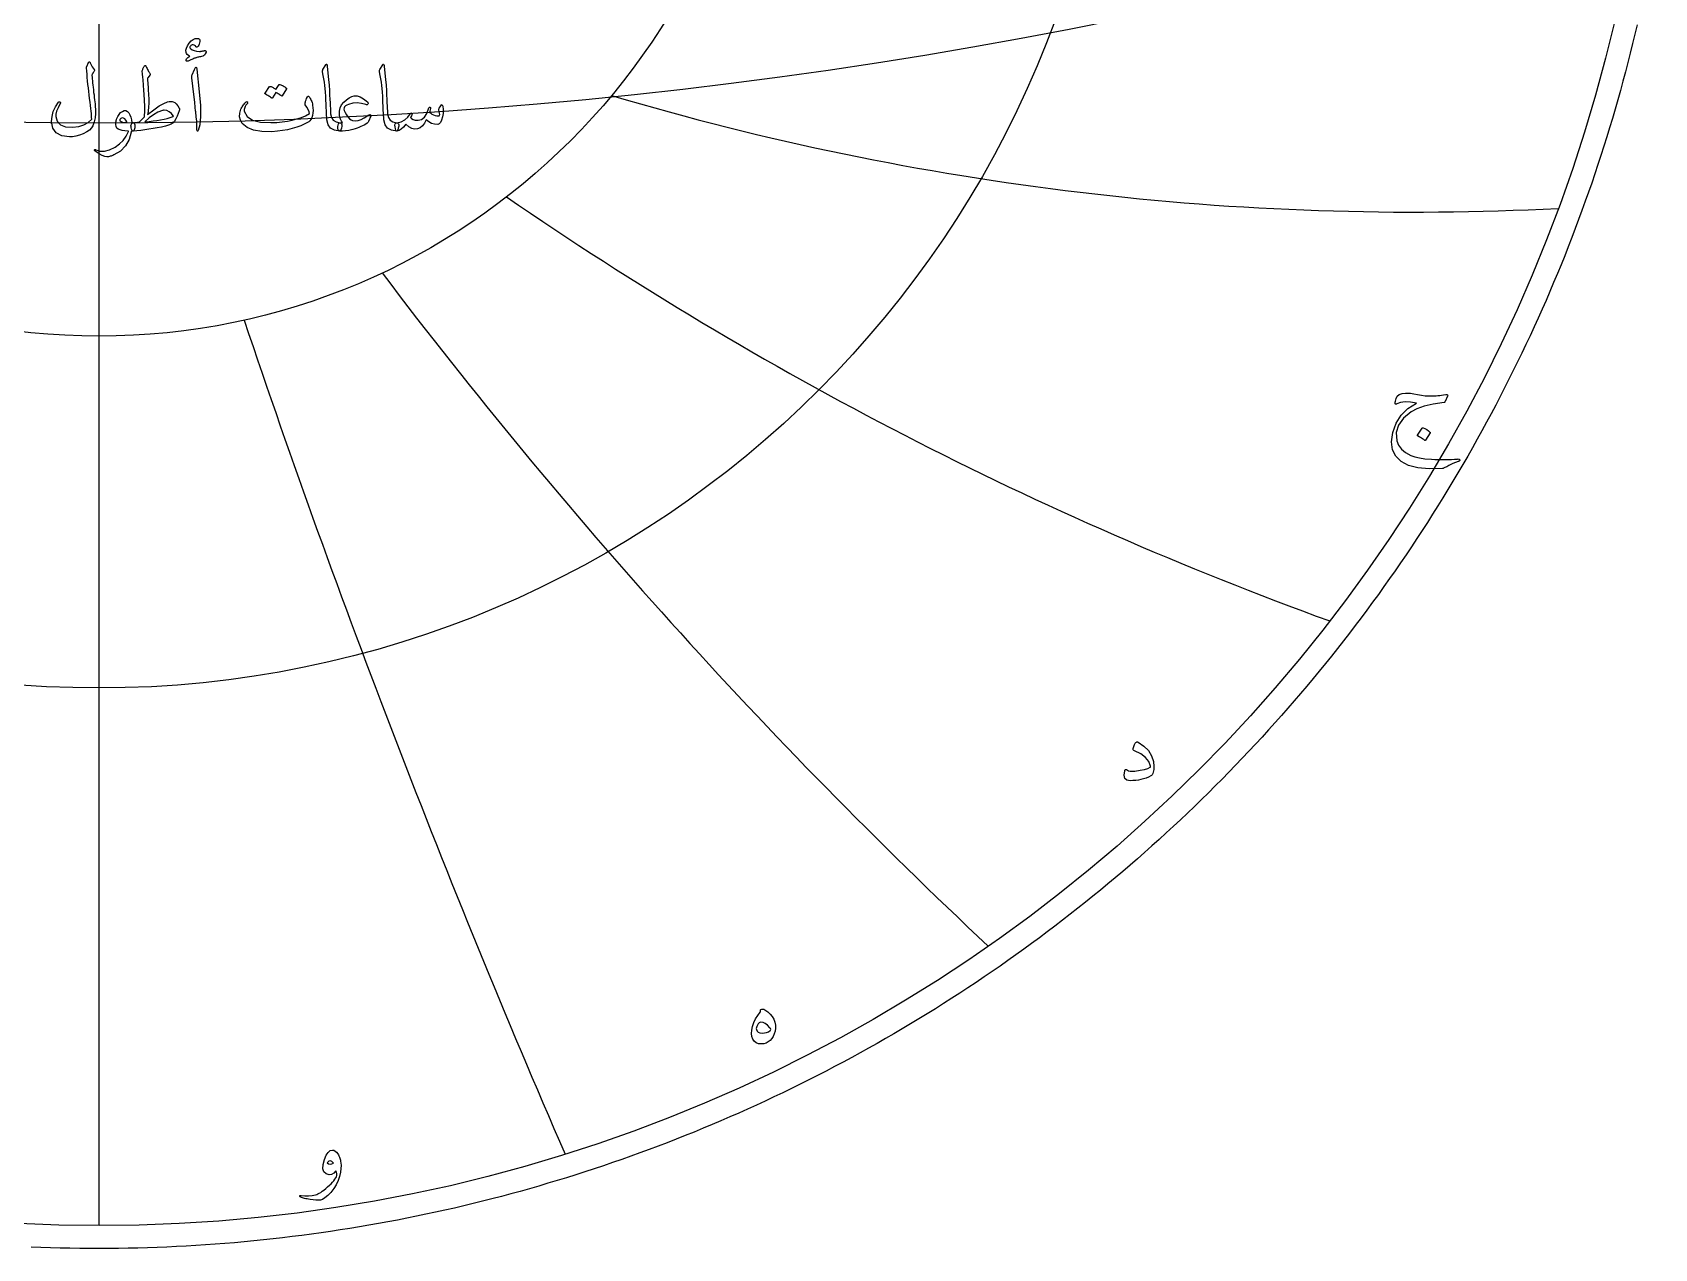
# Model space of a CAD drawing. Header units: millimetres. Extents: x -80 to 80, y -80 to 82.
# Drawn here: x -3.4 to 79.2, y -80.4 to -18.5 of the extents above; entities that cross this region are included whole.
import ezdxf

# ---------------------------------------------------------------- set-up
doc = ezdxf.new("R2010")
doc.units = ezdxf.units.MM
for name, color, linetype in [('CUT_OUTER', 1, 'Continuous'), ('ENGRAVE', 7, 'Continuous'), ('ENGRAVE_FINE', 8, 'Continuous'), ('TEXT', 5, 'Continuous')]:
    doc.layers.add(name, color=color, linetype=linetype)

msp = doc.modelspace()

# ---------------------------------------------------------------- linework, layer by layer
at = {"layer": 'CUT_OUTER'}
msp.add_lwpolyline([(78.3077, -18.09), (78.1952, -18.5701), (78.0798, -19.0496), (77.9614, -19.5283), (77.8401, -20.0063), (77.7159, -20.4836), (77.5888, -20.96), (77.4587, -21.4357), (77.3257, -21.9106), (77.1898, -22.3846), (77.051, -22.8578), (76.9093, -23.3302), (76.7647, -23.8016), (76.6172, -24.2722), (76.4668, -24.7419), (76.3136, -25.2106), (76.1575, -25.6784), (75.9985, -26.1452), (75.8366, -26.611), (75.6719, -27.0758), (75.5043, -27.5396), (75.3339, -28.0024), (75.1607, -28.4641), (74.9846, -28.9248), (74.8057, -29.3843), (74.624, -29.8428), (74.4395, -30.3001), (74.2522, -30.7563), (74.0621, -31.2113), (73.8692, -31.6651), (73.6735, -32.1178), (73.475, -32.5692), (73.2738, -33.0195), (73.0698, -33.4684), (72.8631, -33.9162), (72.6536, -34.3626), (72.4414, -34.8078), (72.2265, -35.2516), (72.0088, -35.6941), (71.7884, -36.1353), (71.5654, -36.5751), (71.3396, -37.0135), (71.1111, -37.4505), (70.88, -37.8862), (70.6462, -38.3204), (70.4098, -38.7531), (70.1706, -39.1844), (69.9289, -39.6142), (69.6845, -40.0426), (69.4375, -40.4694), (69.1879, -40.8947), (68.9356, -41.3184), (68.6808, -41.7406), (68.4234, -42.1613), (68.1634, -42.5803), (67.9009, -42.9978), (67.6358, -43.4136), (67.3681, -43.8278), (67.0979, -44.2403), (66.8252, -44.6512), (66.55, -45.0604), (66.2722, -45.4679), (65.992, -45.8736), (65.7093, -46.2777), (65.4241, -46.68), (65.1364, -47.0806), (64.8463, -47.4794), (64.5538, -47.8764), (64.2588, -48.2715), (63.9614, -48.6649), (63.6616, -49.0565), (63.3594, -49.4462), (63.0548, -49.834), (62.7479, -50.22), (62.4385, -50.604), (62.1269, -50.9862), (61.8128, -51.3664), (61.4965, -51.7447), (61.1778, -52.1211), (60.8569, -52.4955), (60.5336, -52.8679), (60.2081, -53.2384), (59.8803, -53.6068), (59.5502, -53.9732), (59.2179, -54.3376), (58.8834, -54.6999), (58.5467, -55.0602), (58.2077, -55.4184), (57.8666, -55.7745), (57.5233, -56.1285), (57.1778, -56.4804), (56.8302, -56.8302), (56.4804, -57.1778), (56.1285, -57.5233), (55.7745, -57.8666), (55.4184, -58.2077), (55.0602, -58.5467), (54.6999, -58.8834), (54.3376, -59.2179), (53.9732, -59.5502), (53.6068, -59.8803), (53.2384, -60.2081), (52.8679, -60.5336), (52.4955, -60.8569), (52.1211, -61.1778), (51.7447, -61.4965), (51.3664, -61.8128), (50.9862, -62.1269), (50.604, -62.4385), (50.22, -62.7479), (49.834, -63.0548), (49.4462, -63.3594), (49.0565, -63.6616), (48.6649, -63.9614), (48.2715, -64.2588), (47.8764, -64.5538), (47.4794, -64.8463), (47.0806, -65.1364), (46.68, -65.4241), (46.2777, -65.7093), (45.8736, -65.992), (45.4679, -66.2722), (45.0604, -66.55), (44.6512, -66.8252), (44.2403, -67.0979), (43.8278, -67.3681), (43.4136, -67.6358), (42.9978, -67.9009), (42.5803, -68.1634), (42.1613, -68.4234), (41.7406, -68.6808), (41.3184, -68.9356), (40.8947, -69.1879), (40.4694, -69.4375), (40.0426, -69.6845), (39.6142, -69.9289), (39.1844, -70.1706), (38.7531, -70.4098), (38.3204, -70.6462), (37.8862, -70.88), (37.4505, -71.1111), (37.0135, -71.3396), (36.5751, -71.5654), (36.1353, -71.7884), (35.6941, -72.0088), (35.2516, -72.2265), (34.8078, -72.4414), (34.3626, -72.6536), (33.9162, -72.8631), (33.4684, -73.0698), (33.0195, -73.2738), (32.5692, -73.475), (32.1178, -73.6735), (31.6651, -73.8692), (31.2113, -74.0621), (30.7563, -74.2522), (30.3001, -74.4395), (29.8428, -74.624), (29.3843, -74.8057), (28.9248, -74.9846), (28.4641, -75.1607), (28.0024, -75.3339), (27.5396, -75.5043), (27.0758, -75.6719), (26.611, -75.8366), (26.1452, -75.9985), (25.6784, -76.1575), (25.2106, -76.3136), (24.7419, -76.4668), (24.2722, -76.6172), (23.8016, -76.7647), (23.3302, -76.9093), (22.8578, -77.051), (22.3846, -77.1898), (21.9106, -77.3257), (21.4357, -77.4587), (20.96, -77.5888), (20.4836, -77.7159), (20.0063, -77.8401), (19.5283, -77.9614), (19.0496, -78.0798), (18.5701, -78.1952), (18.09, -78.3077), (17.6092, -78.4172), (17.1277, -78.5238), (16.6455, -78.6274), (16.1628, -78.728), (15.6794, -78.8257), (15.1954, -78.9204), (14.7109, -79.0122), (14.2258, -79.101), (13.7402, -79.1868), (13.2541, -79.2696), (12.7674, -79.3494), (12.2803, -79.4263), (11.7927, -79.5001), (11.3047, -79.571), (10.8163, -79.6388), (10.3274, -79.7037), (9.8381, -79.7656), (9.3485, -79.8244), (8.8586, -79.8803), (8.3683, -79.9332), (7.8776, -79.983), (7.3867, -80.0298), (6.8955, -80.0736), (6.4041, -80.1144), (5.9124, -80.1522), (5.4205, -80.187), (4.9283, -80.2188), (4.436, -80.2475), (3.9436, -80.2732), (3.4509, -80.2959), (2.9582, -80.3155), (2.4653, -80.3322), (1.9724, -80.3458), (1.4793, -80.3564), (0.9863, -80.3639), (0.4931, -80.3685), (0, -80.37), (-0.4931, -80.3685), (-0.9863, -80.3639), (-1.4793, -80.3564), (-1.9724, -80.3458), (-2.4653, -80.3322), (-2.9582, -80.3155), (-3.4509, -80.2959)], dxfattribs=at)
at = {"layer": 'ENGRAVE'}
for points in [[(0, -79.2), (0, 79.2)], [(0, -79.2), (0, -33.9362)]]:
    msp.add_lwpolyline(points, dxfattribs=at)
for radius in [79.2, 51.8435, 33.9362]:
    msp.add_circle((0, 0), radius, dxfattribs=at)
for centre, radius, start, end in [((66.9418, 115.9466), 143.5708, 253.472045, 272.936249), ((125.961, 125.961), 185.5265, 235.453413, 250.051566), ((231.0574, 133.4011), 271.7924, 217.146724, 226.878826), ((514.9575, 137.9824), 535.638, 198.629219, 203.495269)]:
    msp.add_arc(centre, radius, start, end, dxfattribs=at)
at = {"layer": 'ENGRAVE_FINE'}
msp.add_arc((0, 235.0878), 258.17, 252.309853, 287.690147, dxfattribs=at)
at = {"layer": 'TEXT'}
for points in [[(5.2857, -19.696), (5.2247, -19.7074), (5.1681, -19.7182), (5.1158, -19.7285), (5.0679, -19.7381), (5.0248, -19.7475), (4.9866, -19.7569), (4.9533, -19.7662), (4.9251, -19.7756), (4.8964, -19.7863), (4.8619, -19.7996), (4.8215, -19.8156), (4.7752, -19.8342), (4.7231, -19.8557), (4.6651, -19.8804), (4.6013, -19.9084), (4.5316, -19.9395), (4.5032, -19.9489), (4.479, -19.9489), (4.4588, -19.9395), (4.4427, -19.9208), (4.433, -19.8748), (4.4602, -19.8213), (4.5243, -19.7601), (4.6253, -19.6913), (4.548, -19.6474), (4.4895, -19.6), (4.4497, -19.549), (4.4286, -19.4946), (4.4245, -19.3918), (4.4497, -19.2803), (4.5041, -19.16), (4.5879, -19.0309), (4.6877, -18.9152), (4.7904, -18.8353), (4.8961, -18.7911), (5.0047, -18.7826), (5.0653, -18.7979), (5.1066, -18.8295), (5.1285, -18.8775), (5.1312, -18.9419), (5.1206, -19.0116), (5.1031, -19.0754), (5.0785, -19.1333), (5.0469, -19.1854), (5.0153, -19.222), (4.986, -19.2381), (4.959, -19.2337), (4.9345, -19.2089), (4.9064, -19.1717), (4.8736, -19.1445), (4.8361, -19.1272), (4.7939, -19.1199), (4.7497, -19.1199), (4.7108, -19.1292), (4.6771, -19.148), (4.6487, -19.1761), (4.628, -19.21), (4.6218, -19.2416), (4.6303, -19.2709), (4.6534, -19.2979), (4.7401, -19.362), (4.8455, -19.4091), (4.9696, -19.4392), (5.1124, -19.4524), (5.1249, -19.452), (5.1388, -19.4507), (5.1542, -19.4485), (5.171, -19.4454), (5.1893, -19.4417), (5.209, -19.4378), (5.2303, -19.4335), (5.253, -19.429), (5.2776, -19.4245), (5.2998, -19.4202), (5.3197, -19.4163), (5.3373, -19.4126), (5.3528, -19.4095), (5.3665, -19.4073), (5.3785, -19.406), (5.3888, -19.4056), (5.4081, -19.4076), (5.4239, -19.4138), (5.4362, -19.424), (5.445, -19.4384), (5.4506, -19.4521), (5.4532, -19.4653), (5.4529, -19.4779), (5.4497, -19.4899), (5.4043, -19.5748), (5.3619, -19.6374), (5.3223, -19.6778), (5.2857, -19.696)], [(-0.541, -20.0145), (-0.5328, -20.0001), (-0.5223, -19.9899), (-0.5094, -19.9837), (-0.4941, -19.9817), (-0.4789, -19.9843), (-0.466, -19.9922), (-0.4555, -20.0054), (-0.4473, -20.0239), (-0.4037, -20.1313), (-0.3571, -20.2241), (-0.3077, -20.3023), (-0.2553, -20.3658), (-0.2398, -20.3886), (-0.2354, -20.415), (-0.2421, -20.4448), (-0.26, -20.4782), (-0.2714, -20.4943), (-0.2822, -20.5098), (-0.2924, -20.5247), (-0.3021, -20.5391), (-0.3112, -20.5525), (-0.3197, -20.5648), (-0.3276, -20.576), (-0.3349, -20.5859), (-0.3472, -20.6041), (-0.356, -20.6257), (-0.3612, -20.6509), (-0.363, -20.6796), (-0.3574, -20.7605), (-0.3501, -20.8488), (-0.341, -20.9444), (-0.3302, -21.0473), (-0.3179, -21.1575), (-0.3045, -21.275), (-0.2898, -21.3999), (-0.274, -21.5321), (-0.2563, -21.6639), (-0.2406, -21.7879), (-0.227, -21.904), (-0.2155, -22.0122), (-0.2057, -22.1127), (-0.1973, -22.206), (-0.1904, -22.2919), (-0.185, -22.3705), (-0.1789, -22.6032), (-0.1979, -22.8236), (-0.2421, -23.0318), (-0.3115, -23.2276), (-0.3791, -23.3427), (-0.4836, -23.4489), (-0.625, -23.5464), (-0.8033, -23.6351), (-0.9965, -23.7086), (-1.178, -23.7604), (-1.3478, -23.7906), (-1.5059, -23.7991), (-1.9017, -23.7446), (-2.185, -23.5953), (-2.356, -23.3512), (-2.4145, -23.0122), (-2.394, -22.7595), (-2.3279, -22.5122), (-2.2161, -22.2701), (-2.0586, -22.0332), (-2.0466, -22.0195), (-2.034, -22.011), (-2.0208, -22.0078), (-2.007, -22.0098), (-1.9924, -22.0154), (-1.9813, -22.0227), (-1.9737, -22.0318), (-1.9696, -22.0426), (-1.9666, -22.0587), (-1.9672, -22.0742), (-1.9713, -22.0891), (-1.9789, -22.1035), (-2.0864, -22.3128), (-2.1604, -22.4911), (-2.2011, -22.6383), (-2.2084, -22.7546), (-2.1303, -23.0048), (-1.9614, -23.1796), (-1.7017, -23.2789), (-1.3513, -23.3026), (-1.0354, -23.2683), (-0.767, -23.189), (-0.546, -23.0646), (-0.3724, -22.8951), (-0.376, -22.8132), (-0.3823, -22.7177), (-0.3912, -22.6083), (-0.4028, -22.4852), (-0.4173, -22.3481), (-0.435, -22.1966), (-0.4559, -22.0307), (-0.4801, -21.8506), (-0.5029, -21.6647), (-0.5246, -21.4817), (-0.5451, -21.3017), (-0.5644, -21.1246), (-0.5823, -20.9504), (-0.5984, -20.7791), (-0.6127, -20.6108), (-0.6253, -20.4454), (-0.644, -20.2862), (-0.6432, -20.268), (-0.6405, -20.251), (-0.6361, -20.2352), (-0.63, -20.2206)], [(2.3162, -20.1831), (2.3273, -20.1711), (2.3373, -20.1632), (2.346, -20.1594), (2.3536, -20.1597), (2.3627, -20.1638), (2.3712, -20.1714), (2.3791, -20.1825), (2.3864, -20.1972), (2.4161, -20.2604), (2.4444, -20.3189), (2.4712, -20.3728), (2.4965, -20.422), (2.5207, -20.4659), (2.5439, -20.504), (2.5663, -20.5362), (2.5878, -20.5625), (2.6036, -20.5842), (2.6089, -20.607), (2.6036, -20.631), (2.5878, -20.6562), (2.4942, -20.7733), (2.4822, -20.7935), (2.4743, -20.8166), (2.4704, -20.8427), (2.4707, -20.8716), (2.486, -21.0927), (2.4988, -21.2873), (2.5094, -21.4557), (2.5176, -21.5976), (2.5237, -21.7136), (2.5281, -21.8037), (2.5308, -21.8681), (2.5316, -21.9068), (2.5306, -22.0209), (2.5275, -22.1293), (2.5224, -22.2317), (2.5152, -22.3283), (2.5063, -22.4191), (2.4959, -22.504), (2.4841, -22.583), (2.4707, -22.6562), (2.789, -22.4126), (3.0644, -22.2253), (3.2972, -22.0941), (3.4871, -22.0192), (3.5717, -21.9993), (3.6476, -21.9911), (3.7146, -21.9946), (3.7729, -22.0098), (3.8551, -22.0526), (3.9333, -22.1199), (4.0073, -22.2118), (4.0773, -22.3283), (4.0881, -22.3561), (4.0925, -22.388), (4.0905, -22.424), (4.082, -22.4642), (4.0354, -22.6082), (3.9801, -22.7452), (3.916, -22.8752), (3.8431, -22.9981), (3.7723, -23.0772), (3.6722, -23.1457), (3.5428, -23.2036), (3.3841, -23.251), (3.1717, -23.298), (2.9608, -23.3406), (2.7513, -23.3788), (2.5433, -23.4126), (2.3371, -23.4418), (2.1329, -23.4659), (1.9308, -23.4851), (1.7307, -23.4993), (1.7081, -23.4928), (1.6874, -23.4735), (1.6683, -23.4413), (1.6511, -23.3962), (1.6358, -23.3409), (1.6276, -23.2873), (1.6265, -23.2355), (1.6323, -23.1855), (1.6455, -23.1418), (1.6663, -23.1094), (1.6947, -23.088), (1.7307, -23.0777), (1.7786, -23.0751), (1.8238, -23.0719), (1.8664, -23.0681), (1.9063, -23.0637), (1.9437, -23.0593), (1.9783, -23.0555), (2.0104, -23.0523), (2.0398, -23.0496), (2.3021, -22.7967), (2.3045, -22.7857), (2.3068, -22.7715), (2.3091, -22.7541), (2.3115, -22.7335), (2.3138, -22.7096), (2.3162, -22.6825), (2.3185, -22.6522), (2.3209, -22.6187), (2.3229, -22.5823), (2.3244, -22.5432), (2.3252, -22.5015), (2.3255, -22.4571), (2.3255, -22.4104), (2.3255, -22.3617), (2.3255, -22.3109), (2.3255, -22.2581), (2.325, -22.1983), (2.3232, -22.1269), (2.3203, -22.0438), (2.3162, -21.9489), (2.3109, -21.843), (2.3045, -21.7264), (2.2969, -21.5994), (2.2881, -21.4618), (2.2679, -21.1565), (2.2494, -20.915), (2.2327, -20.7373), (2.2178, -20.6234), (2.2058, -20.5502), (2.1979, -20.4946), (2.1941, -20.4565), (2.1944, -20.436), (2.2086, -20.3974), (2.2231, -20.3611), (2.2379, -20.3271), (2.2529, -20.2955), (2.2683, -20.2657), (2.284, -20.237), (2.2999, -20.2095), (2.3162, -20.1831)], [(4.8595, -20.3611), (4.9043, -20.2744), (4.9403, -20.244), (4.9675, -20.2698), (4.986, -20.3517), (5.0937, -21.4993), (5.1578, -22.2036), (5.1722, -22.7663), (5.1367, -23.1872), (5.0516, -23.4665), (5.036, -23.4893), (5.0223, -23.5016), (5.0103, -23.5034), (5, -23.4946), (4.9918, -23.4808), (4.986, -23.463), (4.9825, -23.441), (4.9813, -23.415), (4.9813, -23.2121), (4.9719, -22.9969), (4.9532, -22.7695), (4.9251, -22.5297), (4.9189, -22.4671), (4.9005, -22.2979), (4.8698, -22.0221), (4.8267, -21.6398), (4.7237, -20.792), (4.7213, -20.7469), (4.7237, -20.7054), (4.7307, -20.6673), (4.7424, -20.6328)], [(11.5481, -20.1269), (11.5572, -20.1128), (11.5656, -20.1035), (11.5736, -20.0988), (11.5809, -20.0988), (11.592, -20.1049), (11.6019, -20.1234), (11.6107, -20.1541), (11.6183, -20.1972), (11.657, -20.547), (11.6886, -20.8705), (11.7132, -21.1676), (11.7308, -21.4384), (11.742, -21.6699), (11.7524, -21.8775), (11.7619, -22.061), (11.7706, -22.2206), (11.778, -22.3561), (11.784, -22.4677), (11.7886, -22.5552), (11.7916, -22.6187), (11.8332, -22.809), (11.9251, -22.9489), (12.0674, -23.0385), (12.26, -23.0777), (12.3136, -23.0918), (12.3479, -23.1246), (12.3628, -23.1761), (12.3584, -23.2464), (12.3364, -23.357), (12.3127, -23.4361), (12.2873, -23.4835), (12.26, -23.4993), (11.989, -23.4636), (11.7893, -23.3564), (11.6611, -23.1779), (11.6043, -22.9279), (11.5954, -22.8083), (11.5873, -22.6884), (11.5801, -22.5682), (11.5738, -22.4478), (11.5681, -22.327), (11.5627, -22.206), (11.5576, -22.0846), (11.5528, -21.963), (11.544, -21.731), (11.5317, -21.5221), (11.5159, -21.3364), (11.4966, -21.1737), (11.4737, -21.0176), (11.4474, -20.8511), (11.4175, -20.6745), (11.3841, -20.4876), (11.3798, -20.4539), (11.3806, -20.4232), (11.3868, -20.3953), (11.3982, -20.3705)], [(14.4474, -20.1269), (14.4565, -20.1128), (14.465, -20.1035), (14.4729, -20.0988), (14.4802, -20.0988), (14.4913, -20.1049), (14.5013, -20.1234), (14.51, -20.1541), (14.5177, -20.1972), (14.5563, -20.547), (14.5879, -20.8705), (14.6125, -21.1676), (14.6301, -21.4384), (14.6413, -21.6699), (14.6517, -21.8775), (14.6612, -22.061), (14.6699, -22.2206), (14.6773, -22.3561), (14.6834, -22.4677), (14.6879, -22.5552), (14.691, -22.6187), (14.7325, -22.809), (14.8245, -22.9489), (14.9667, -23.0385), (15.1593, -23.0777), (15.2129, -23.0918), (15.2472, -23.1246), (15.2621, -23.1761), (15.2577, -23.2464), (15.2358, -23.357), (15.212, -23.4361), (15.1866, -23.4835), (15.1593, -23.4993), (14.8883, -23.4636), (14.6886, -23.3564), (14.5604, -23.1779), (14.5036, -22.9279), (14.4947, -22.8083), (14.4866, -22.6884), (14.4795, -22.5682), (14.4732, -22.4478), (14.4675, -22.327), (14.462, -22.206), (14.4569, -22.0846), (14.4521, -21.963), (14.4433, -21.731), (14.431, -21.5221), (14.4152, -21.3364), (14.3959, -21.1737), (14.373, -21.0176), (14.3467, -20.8511), (14.3168, -20.6745), (14.2835, -20.4876), (14.2791, -20.4539), (14.28, -20.4232), (14.2861, -20.3953), (14.2975, -20.3705)], [(9.1687, -21.1339), (9.1745, -21.1281), (9.1827, -21.1246), (9.1933, -21.1234), (9.2061, -21.1246), (9.2523, -21.1418), (9.2969, -21.1609), (9.3401, -21.1816), (9.3818, -21.2042), (9.4223, -21.2288), (9.462, -21.2557), (9.5008, -21.285), (9.5387, -21.3166), (9.546, -21.3263), (9.5492, -21.3365), (9.5484, -21.3473), (9.5434, -21.3588), (9.3186, -21.7147), (9.3124, -21.7194), (9.3033, -21.7194), (9.2913, -21.7147), (9.2764, -21.7054), (9.2662, -21.6967), (9.2495, -21.6849), (9.2263, -21.6698), (9.1968, -21.6515), (9.1605, -21.6297), (9.1172, -21.6041), (9.0668, -21.5747), (9.0094, -21.5414), (8.8314, -21.8178), (8.8232, -21.8263), (8.8127, -21.8283), (8.7998, -21.8239), (8.7846, -21.8131), (8.7714, -21.8037), (8.7506, -21.7897), (8.7222, -21.7709), (8.6862, -21.7475), (8.642, -21.7194), (8.589, -21.6866), (8.5273, -21.6492), (8.4567, -21.607), (8.4494, -21.6), (8.4462, -21.593), (8.4471, -21.5859), (8.452, -21.5789), (8.6816, -21.237), (8.6874, -21.2311), (8.6956, -21.2276), (8.7061, -21.2264), (8.719, -21.2276), (8.7583, -21.2403), (8.7963, -21.2551), (8.8332, -21.272), (8.8689, -21.2908), (8.9035, -21.3115), (8.9368, -21.3336), (8.969, -21.3571), (9.0001, -21.3822)], [(10.6956, -21.7569), (10.7271, -21.7964), (10.7559, -21.84), (10.7821, -21.8877), (10.8057, -21.9396), (10.8266, -21.9952), (10.8449, -22.0543), (10.8606, -22.117), (10.8736, -22.1831), (10.8906, -22.316), (10.8947, -22.4478), (10.8859, -22.5783), (10.8642, -22.7077), (10.8315, -22.8231), (10.7893, -22.9161), (10.7378, -22.987), (10.6769, -23.0356), (10.4837, -23.1378), (10.2788, -23.2288), (10.0621, -23.3087), (9.8338, -23.3775), (9.5937, -23.4346), (9.342, -23.4794), (9.0785, -23.5119), (8.8033, -23.5321), (8.2875, -23.5268), (7.8642, -23.4548), (7.5334, -23.316), (7.2951, -23.1105), (7.1974, -22.9498), (7.1523, -22.7768), (7.1599, -22.5915), (7.2202, -22.3939), (7.2405, -22.3513), (7.2641, -22.3078), (7.2909, -22.2635), (7.3209, -22.2182), (7.3541, -22.1721), (7.3906, -22.1252), (7.4302, -22.0773), (7.4731, -22.0286), (7.4875, -22.0148), (7.5024, -22.0063), (7.5179, -22.0031), (7.534, -22.0051), (7.5448, -22.0092), (7.5539, -22.0168), (7.5612, -22.028), (7.5668, -22.0426), (7.5694, -22.0564), (7.568, -22.0695), (7.5624, -22.0821), (7.5527, -22.0941), (7.5126, -22.1418), (7.4766, -22.1913), (7.4447, -22.2425), (7.4169, -22.2955), (7.3979, -22.3462), (7.3876, -22.3951), (7.3862, -22.4422), (7.3935, -22.4876), (7.5399, -22.7525), (7.815, -22.9384), (8.219, -23.0452), (8.7518, -23.0731), (9.0447, -23.0618), (9.3238, -23.0373), (9.5892, -22.9997), (9.8408, -22.9489), (10.079, -22.885), (10.3039, -22.8078), (10.5157, -22.7175), (10.7144, -22.614), (10.695, -22.5174), (10.6511, -22.4103), (10.5826, -22.2926), (10.4895, -22.1644), (10.4866, -22.1521), (10.4872, -22.1293), (10.4913, -22.0959), (10.4989, -22.052), (10.5009, -22.0476), (10.5024, -22.0438), (10.5033, -22.0406), (10.5036, -22.0379), (10.5188, -21.9782), (10.5411, -21.9115), (10.5703, -21.8377), (10.6066, -21.7569), (10.6227, -21.7323), (10.6429, -21.7241), (10.6672, -21.7323), (10.6956, -21.7569)], [(13.8385, -22.7358), (13.712, -23.0168), (13.6959, -23.0447), (13.6804, -23.0672), (13.6655, -23.0845), (13.6511, -23.0965), (13.5782, -23.1464), (13.5001, -23.1931), (13.4167, -23.2366), (13.328, -23.2768), (13.2343, -23.3144), (13.1359, -23.35), (13.0329, -23.3835), (12.9251, -23.415), (12.7237, -23.4642), (12.5457, -23.4946), (12.3912, -23.5063), (12.26, -23.4993), (12.21, -23.4765), (12.1769, -23.4314), (12.1608, -23.364), (12.1617, -23.2745), (12.1737, -23.1937), (12.1909, -23.1339), (12.2135, -23.0953), (12.2413, -23.0777), (12.246, -23.0777), (12.2507, -23.0777), (12.2553, -23.0777), (12.26, -23.0777), (12.2949, -23.0813), (12.3291, -23.0824), (12.3628, -23.0813), (12.3959, -23.0777), (12.3391, -22.9937), (12.2952, -22.9009), (12.2641, -22.7993), (12.246, -22.689), (12.2433, -22.4914), (12.2776, -22.3154), (12.3487, -22.1612), (12.4568, -22.0286), (12.5958, -21.9047), (12.7319, -21.8096), (12.8651, -21.7431), (12.9954, -21.7054), (13.1359, -21.7057), (13.2952, -21.7581), (13.4732, -21.8626), (13.6699, -22.0192), (13.6921, -22.0435), (13.7027, -22.0695), (13.7015, -22.0973), (13.6886, -22.1269), (13.6702, -22.1497), (13.6476, -22.162), (13.621, -22.1638), (13.5903, -22.155), (13.3698, -22.0912), (13.1488, -22.0684), (12.9272, -22.0865), (12.705, -22.1456), (12.6169, -22.1828), (12.5493, -22.2241), (12.5021, -22.2695), (12.4755, -22.319), (12.469, -22.3816), (12.4872, -22.4618), (12.5299, -22.5596), (12.5973, -22.6749), (12.6792, -22.7914), (12.7565, -22.8787), (12.8291, -22.9366), (12.897, -22.9653), (13.0449, -22.98), (13.1933, -22.963), (13.3423, -22.9144), (13.4919, -22.8342), (13.6277, -22.7405), (13.698, -22.696), (13.7542, -22.6702), (13.7963, -22.6632), (13.8244, -22.6749), (13.8359, -22.6893), (13.842, -22.7042), (13.8429, -22.7197), (13.8385, -22.7358)], [(17.431, -22.1644), (17.4413, -22.1574), (17.4533, -22.1597), (17.467, -22.1714), (17.4825, -22.1925), (17.4992, -22.2282), (17.5118, -22.2791), (17.5203, -22.3453), (17.5247, -22.4267), (17.5262, -22.5192), (17.5212, -22.6094), (17.5098, -22.6972), (17.4919, -22.7827), (17.4398, -22.9489), (17.3818, -23.0684), (17.318, -23.141), (17.2484, -23.1667), (17.0835, -23.1571), (16.931, -23.114), (16.7908, -23.0376), (16.6629, -22.9279), (16.575, -23.1009), (16.4708, -23.2358), (16.3502, -23.3327), (16.2132, -23.3916), (16.0695, -23.4044), (15.924, -23.3681), (15.7767, -23.2827), (15.6277, -23.148), (15.5071, -23.3017), (15.3889, -23.4115), (15.2729, -23.4773), (15.1593, -23.4993), (15.1365, -23.4864), (15.1149, -23.4478), (15.0944, -23.3834), (15.075, -23.2932), (15.068, -23.2042), (15.0797, -23.1386), (15.1102, -23.0965), (15.1593, -23.0777), (15.3754, -23.0289), (15.5645, -22.9337), (15.7267, -22.7923), (15.8619, -22.6047), (15.8692, -22.5944), (15.8772, -22.5871), (15.8856, -22.5827), (15.8947, -22.5812), (15.9058, -22.5824), (15.9158, -22.5859), (15.9246, -22.5918), (15.9322, -22.6), (15.9366, -22.6252), (15.9263, -22.6679), (15.9014, -22.7282), (15.8619, -22.8061), (15.9137, -22.8661), (15.9942, -22.9103), (16.1034, -22.9387), (16.2413, -22.9513), (16.4132, -22.9153), (16.5633, -22.7979), (16.6919, -22.5991), (16.7987, -22.319), (16.804, -22.3046), (16.8104, -22.2944), (16.818, -22.2882), (16.8268, -22.2862), (16.84, -22.2873), (16.8514, -22.2908), (16.8611, -22.2967), (16.869, -22.3049), (16.8748, -22.3166), (16.8783, -22.3283), (16.8795, -22.34), (16.8783, -22.3517), (16.8315, -22.5485), (16.8862, -22.5971), (16.9521, -22.6398), (17.0291, -22.6767), (17.1172, -22.7077), (17.203, -22.7279), (17.2683, -22.7323), (17.3131, -22.7209), (17.3373, -22.6937), (17.3453, -22.6521), (17.3409, -22.593), (17.3242, -22.5163), (17.2952, -22.422), (17.3002, -22.3954), (17.3245, -22.3435), (17.3681, -22.2666), (17.431, -22.1644)], [(1.637, -23.5508), (1.5272, -23.9364), (1.3431, -24.2592), (1.0846, -24.5195), (0.7518, -24.7171), (0.7052, -24.7371), (0.6593, -24.7552), (0.6139, -24.7711), (0.5691, -24.785), (0.5252, -24.7966), (0.4824, -24.8055), (0.4409, -24.8118), (0.4005, -24.8155), (0.2998, -24.8011), (0.1663, -24.7487), (0, -24.6583), (-0.1991, -24.5297), (-0.2204, -24.5113), (-0.233, -24.4934), (-0.2368, -24.4762), (-0.2319, -24.4595), (-0.2207, -24.4466), (-0.2061, -24.4407), (-0.1879, -24.4419), (-0.1663, -24.4501), (0.0407, -24.5172), (0.2728, -24.5169), (0.5302, -24.4492), (0.8127, -24.3143), (1.0433, -24.1577), (1.2342, -23.9735), (1.3853, -23.7619), (1.4965, -23.5227), (1.4956, -23.5142), (1.493, -23.5075), (1.4886, -23.5025), (1.4824, -23.4993), (1.3211, -23.4899), (1.1838, -23.4712), (1.0706, -23.4431), (0.9813, -23.4056), (0.9122, -23.3476), (0.8689, -23.2674), (0.8513, -23.165), (0.8595, -23.0403), (0.8621, -23.0237), (0.8653, -23.0069), (0.8692, -22.9898), (0.8735, -22.9724), (0.8785, -22.9543), (0.8841, -22.9355), (0.8902, -22.9157), (0.897, -22.8951), (0.952, -22.7613), (1.0187, -22.6503), (1.0972, -22.5622), (1.1874, -22.4969), (1.2796, -22.4612), (1.3642, -22.4618), (1.4412, -22.4987), (1.5105, -22.5719), (1.5711, -22.6738), (1.6171, -22.792), (1.6484, -22.9267), (1.6651, -23.0777), (1.6743, -23.0776), (1.6833, -23.0772), (1.6919, -23.0764), (1.7002, -23.0754), (1.7086, -23.0744), (1.7172, -23.0736), (1.7262, -23.0732), (1.7354, -23.0731), (1.767, -23.0798), (1.7916, -23.1), (1.8091, -23.1337), (1.8197, -23.1808), (1.8241, -23.2326), (1.8232, -23.285), (1.817, -23.338), (1.8056, -23.3916), (1.7907, -23.4387), (1.774, -23.4724), (1.7556, -23.4926), (1.7354, -23.4993), (1.6464, -23.4993), (1.6458, -23.5078), (1.644, -23.5192), (1.6411, -23.5335), (1.637, -23.5508)], [(1.4122, -23.0262), (1.363, -22.9404), (1.3091, -22.8798), (1.2506, -22.8444), (1.1874, -22.8342), (1.1496, -22.8441), (1.1159, -22.8599), (1.0864, -22.8816), (1.0609, -22.9091), (1.0527, -22.9238), (1.0515, -22.9396), (1.0574, -22.9565), (1.0703, -22.9747), (1.1186, -23.0171), (1.1885, -23.0461), (1.2802, -23.0616), (1.3935, -23.0637), (1.4052, -23.0613), (1.4122, -23.0543), (1.4145, -23.0426), (1.4122, -23.0262)], [(3.3232, -22.4407), (3.2995, -22.4416), (3.2752, -22.4442), (3.2503, -22.4486), (3.2248, -22.4548), (2.9947, -22.5452), (2.7682, -22.6714), (2.5451, -22.8333), (2.3255, -23.0309), (2.5448, -23.0104), (2.7529, -22.9864), (2.95, -22.9589), (3.1359, -22.9279), (3.3106, -22.893), (3.4743, -22.8541), (3.6268, -22.8111), (3.7682, -22.7639), (3.7813, -22.7584), (3.7881, -22.751), (3.7884, -22.742), (3.7822, -22.7311), (3.6815, -22.6076), (3.5715, -22.518), (3.452, -22.4624), (3.3232, -22.4407)], [(68.6604, -36.9976), (68.5405, -37.2674), (68.5295, -37.2852), (68.5167, -37.2986), (68.502, -37.3077), (68.4855, -37.3123), (67.9312, -37.3998), (67.4675, -37.5072), (67.0944, -37.6346), (66.8118, -37.782), (66.4155, -38.1052), (66.161, -38.4602), (66.0483, -38.8471), (66.0774, -39.2658), (66.1654, -39.4925), (66.3147, -39.693), (66.5251, -39.8672), (66.7968, -40.0153), (66.9876, -40.0815), (67.2252, -40.1352), (67.5097, -40.1764), (67.841, -40.2051), (68.0171, -40.2135), (68.1907, -40.2188), (68.3618, -40.221), (68.5305, -40.2201), (68.696, -40.2163), (68.8577, -40.2101), (69.0157, -40.2014), (69.17, -40.1901), (69.2062, -40.1876), (69.2349, -40.1901), (69.2562, -40.1976), (69.2699, -40.2101), (69.2774, -40.2254), (69.2799, -40.2413), (69.2774, -40.2579), (69.2699, -40.2751), (69.2644, -40.2843), (69.258, -40.2919), (69.2507, -40.298), (69.2424, -40.3025), (69.2335, -40.3064), (69.2243, -40.3106), (69.2148, -40.3152), (69.2049, -40.32), (69.061, -40.3659), (68.9339, -40.4137), (68.8237, -40.4633), (68.7303, -40.5149), (68.6705, -40.552), (68.616, -40.5836), (68.5668, -40.6095), (68.523, -40.6298), (68.485, -40.6454), (68.4536, -40.6573), (68.4288, -40.6654), (68.4106, -40.6697), (67.7273, -40.695), (67.1465, -40.646), (66.6682, -40.5227), (66.2922, -40.325), (66.0205, -40.054), (65.86, -39.7155), (65.8107, -39.3096), (65.8725, -38.8362), (66.0361, -38.3593), (66.2922, -37.9531), (66.6407, -37.6174), (67.0816, -37.3523), (66.7693, -37.2927), (66.497, -37.2786), (66.2647, -37.3102), (66.0724, -37.3873), (66.0555, -37.3935), (66.0399, -37.3973), (66.0255, -37.3985), (66.0124, -37.3973), (66.0015, -37.3932), (65.9937, -37.386), (65.989, -37.3757), (65.9874, -37.3623), (65.9943, -37.3002), (66.0049, -37.2387), (66.0193, -37.1778), (66.0374, -37.1175), (66.1011, -37.0004), (66.2023, -36.9139), (66.3409, -36.858), (66.517, -36.8327), (66.6285, -36.8337), (66.7681, -36.8465), (66.9358, -36.8711), (67.1315, -36.9077), (67.3336, -36.9442), (67.52, -36.9689), (67.6908, -36.9817), (67.846, -36.9826), (67.9206, -36.9793), (67.9996, -36.9745), (68.083, -36.9681), (68.1707, -36.9601), (68.2629, -36.9503), (68.3593, -36.9383), (68.4602, -36.9241), (68.5654, -36.9077), (68.6257, -36.9058), (68.6616, -36.9202), (68.6732, -36.9508), (68.6604, -36.9976)], [(67.3714, -38.6163), (67.3776, -38.6101), (67.3863, -38.6063), (67.3976, -38.6051), (67.4113, -38.6063), (67.5084, -38.6457), (67.5999, -38.6938), (67.6858, -38.7506), (67.7661, -38.8162), (67.7739, -38.8262), (67.7773, -38.8362), (67.7764, -38.8462), (67.7711, -38.8562), (67.5362, -39.2359), (67.5275, -39.2449), (67.5162, -39.2471), (67.5025, -39.2424), (67.4863, -39.2309), (67.4722, -39.2209), (67.45, -39.2059), (67.4198, -39.1859), (67.3814, -39.1609), (67.3342, -39.1309), (67.2777, -39.096), (67.2118, -39.056), (67.1365, -39.011), (67.1266, -39.0035), (67.1216, -38.996), (67.1216, -38.9885), (67.1266, -38.9811)], [(52.6459, -54.9266), (52.6658, -54.8671), (52.6853, -54.8136), (52.7045, -54.766), (52.7234, -54.7243), (52.7416, -54.6882), (52.759, -54.6575), (52.7754, -54.632), (52.7908, -54.6119), (52.8149, -54.5925), (52.842, -54.5844), (52.8723, -54.5875), (52.9057, -54.6019), (53.2014, -54.8002), (53.4291, -55.0303), (53.5886, -55.2923), (53.6801, -55.5861), (53.6929, -55.6701), (53.7014, -55.7522), (53.7054, -55.8325), (53.7051, -55.9109), (53.7001, -55.9867), (53.6901, -56.0595), (53.6751, -56.1291), (53.6552, -56.1957), (53.6374, -56.2312), (53.6139, -56.2631), (53.5849, -56.2912), (53.5502, -56.3156), (53.431, -56.3739), (53.3079, -56.4242), (53.1811, -56.4664), (53.0506, -56.5004), (52.917, -56.527), (52.7808, -56.5466), (52.6422, -56.5594), (52.501, -56.5654), (52.3337, -56.5373), (52.2313, -56.443), (52.1938, -56.2825), (52.2213, -56.0558), (52.2306, -56.0311), (52.2437, -56.012), (52.2606, -55.9986), (52.2812, -55.9908), (52.299, -55.993), (52.3174, -55.9996), (52.3365, -56.0105), (52.3562, -56.0258), (52.417, -56.0586), (52.4998, -56.077), (52.6044, -56.0811), (52.7309, -56.0707), (53.0053, -56.0308), (53.2292, -55.9858), (53.4025, -55.9359), (53.5253, -55.8809), (53.5315, -55.8734), (53.5352, -55.8609), (53.5365, -55.8434), (53.5352, -55.8209), (53.4506, -55.5849), (53.2867, -55.3763), (53.0434, -55.1952), (52.7209, -55.0415), (52.6787, -55.0194), (52.6522, -54.9928), (52.6413, -54.9619), (52.6459, -54.9266)], [(33.6985, -68.2071), (33.7413, -68.1874), (33.7897, -68.1834), (33.8437, -68.1949), (33.9033, -68.2221), (34.0516, -68.3214), (34.1769, -68.4344), (34.279, -68.5612), (34.358, -68.7017), (34.4126, -68.8482), (34.4417, -68.9977), (34.4451, -69.1504), (34.4229, -69.3062), (34.3826, -69.4483), (34.3267, -69.5748), (34.2552, -69.6856), (34.1681, -69.7809), (34.0698, -69.8574), (33.9645, -69.912), (33.8524, -69.9448), (33.7335, -69.9557), (33.578, -69.9445), (33.4512, -69.9008), (33.3531, -69.8246), (33.2838, -69.7159), (33.2423, -69.5838), (33.2276, -69.4324), (33.2398, -69.2616), (33.2788, -69.0714), (33.3422, -68.8741), (33.4274, -68.6867), (33.5345, -68.5094), (33.6635, -68.342), (33.6679, -68.3342), (33.671, -68.3208), (33.6729, -68.3017), (33.6735, -68.277), (33.6751, -68.2502), (33.6797, -68.2296), (33.6876, -68.2152), (33.6985, -68.2071)], [(34.1731, -69.2813), (34.194, -69.255), (34.1968, -69.2213), (34.1815, -69.1801), (34.1481, -69.1314), (34.0323, -69.0052), (33.9196, -68.9165), (33.81, -68.8653), (33.7035, -68.8516), (33.6529, -68.8607), (33.6061, -68.8878), (33.563, -68.9331), (33.5236, -68.9965), (33.4921, -69.0649), (33.4724, -69.1251), (33.4646, -69.1773), (33.4687, -69.2213), (33.5036, -69.3022), (33.5636, -69.36), (33.6485, -69.3946), (33.7584, -69.4062), (33.8799, -69.3984), (33.9895, -69.3749), (34.0872, -69.3359), (34.1731, -69.2813)], [(11.4783, -75.837), (11.5695, -75.6253), (11.6682, -75.4748), (11.7743, -75.3855), (11.888, -75.3573), (11.9592, -75.3698), (12.0279, -75.4073), (12.0941, -75.4698), (12.1578, -75.5572), (12.1884, -75.6078), (12.2152, -75.6596), (12.2383, -75.7127), (12.2577, -75.767), (12.2743, -75.8229), (12.2889, -75.8807), (12.3017, -75.9403), (12.3127, -76.0018), (12.323, -76.1389), (12.3139, -76.3004), (12.2855, -76.4862), (12.2377, -76.6963), (12.1671, -76.914), (12.0703, -77.1222), (11.9473, -77.3211), (11.7981, -77.5107), (11.6416, -77.6759), (11.502, -77.7967), (11.3793, -77.8732), (11.2735, -77.9054), (11.1654, -77.911), (11.0411, -77.9079), (10.9006, -77.896), (10.7439, -77.8754), (10.6644, -77.8624), (10.5909, -77.8485), (10.5233, -77.8337), (10.4616, -77.8179), (10.4055, -77.8019), (10.3548, -77.7861), (10.3094, -77.7706), (10.2692, -77.7555), (10.2455, -77.7424), (10.2293, -77.728), (10.2205, -77.7124), (10.2193, -77.6955), (10.2271, -77.6787), (10.2405, -77.6681), (10.2596, -77.6637), (10.2842, -77.6656), (10.4769, -77.6843), (10.6652, -77.6855), (10.8491, -77.6693), (11.0287, -77.6356), (11.0841, -77.6184), (11.1454, -77.5919), (11.2127, -77.556), (11.286, -77.5107), (11.3651, -77.456), (11.4502, -77.392), (11.5412, -77.3186), (11.6382, -77.2359), (11.7331, -77.1503), (11.818, -77.0685), (11.893, -76.9905), (11.9579, -76.9161), (12.0126, -76.8453), (12.0566, -76.7775), (12.09, -76.7129), (12.1128, -76.6513), (12.0997, -76.5583), (12.0853, -76.489), (12.0697, -76.4434), (12.0529, -76.4215), (11.9514, -76.5411), (11.8368, -76.6051), (11.7091, -76.6136), (11.5682, -76.5664), (11.4521, -76.4646), (11.3984, -76.3091), (11.4071, -76.0999), (11.4783, -75.837)], [(11.933, -76.0218), (11.8593, -75.9325), (11.7831, -75.8994), (11.7044, -75.9225), (11.6232, -76.0018), (11.6894, -76.0556), (11.7631, -76.0768), (11.8443, -76.0655), (11.933, -76.0218)]]:
    msp.add_lwpolyline(points, close=True, dxfattribs=at)

doc.saveas('drawing.dxf')
